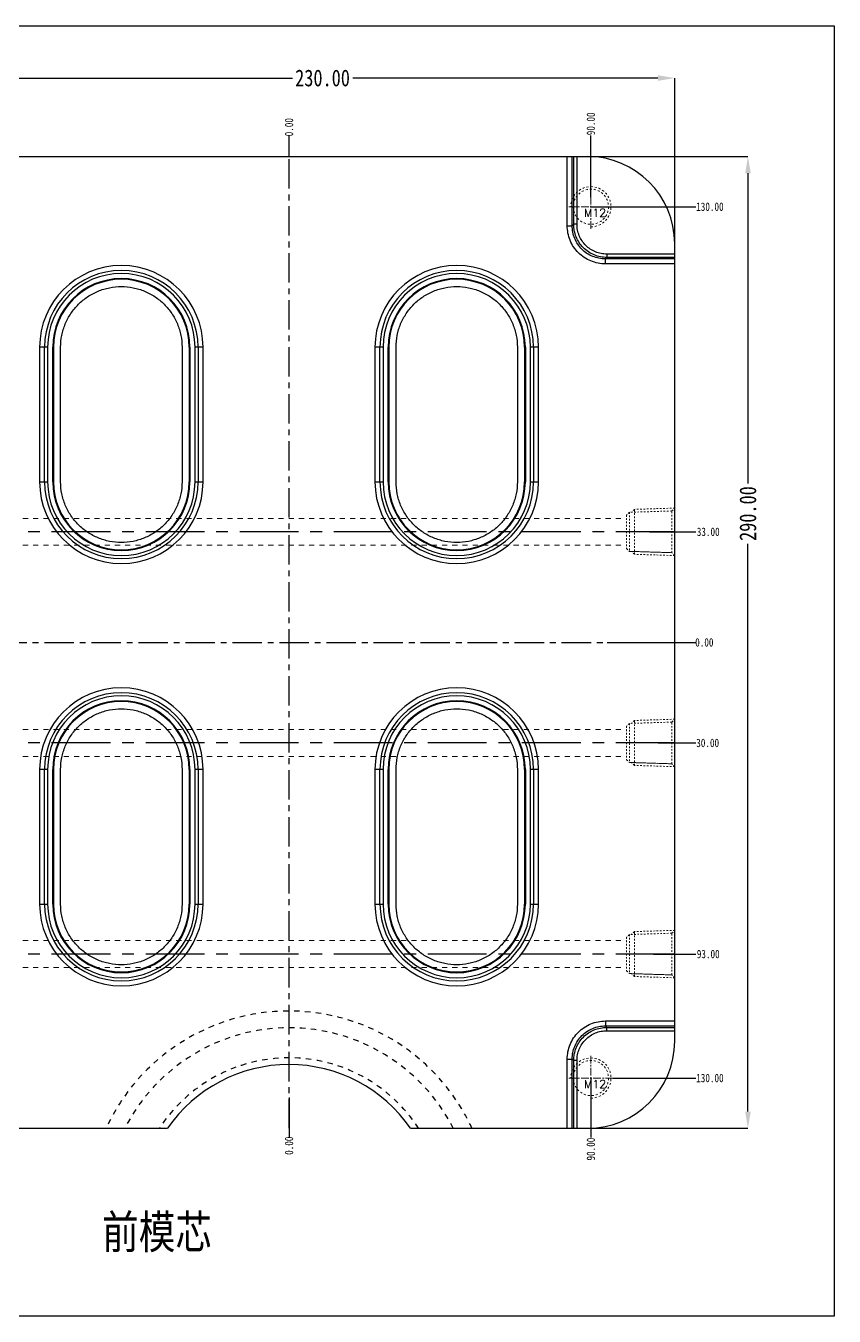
# Model space of a CAD drawing. Header units: millimetres. Extents: x 780 to 4384, y -938 to 1268.
# Drawn here: x 2472 to 2713, y -202.5 to 182.5 of the extents above; entities that cross this region are included whole.
import ezdxf

# ---------------------------------------------------------------- set-up
doc = ezdxf.new("R2010")
doc.units = ezdxf.units.MM
doc.header["$LTSCALE"] = 16.335
doc.header["$PDMODE"] = 3
doc.header["$PDSIZE"] = 0.3125
doc.linetypes.add('CENTER', pattern=[0.6, 0.375, -0.075, 0.075, -0.075])
doc.linetypes.add('HIDDEN', pattern=[0.2, 0.1, -0.1])
doc.layers.get('0').update_dxf_attribs({"linetype": 'CONTINUOUS'})
doc.layers.get('Defpoints').update_dxf_attribs({"linetype": 'CONTINUOUS'})
for name, color, linetype, lineweight in [('cool', 153, 'HIDDEN', 9), ('dim', 82, 'CONTINUOUS', 9), ('screw', 33, 'CONTINUOUS', 13)]:
    doc.layers.add(name, color=color, linetype=linetype, lineweight=lineweight)
doc.layers.add('DEFAULT_2', color=8, linetype='HIDDEN')
doc.styles.get("Standard").update_dxf_attribs({"font": 'txt', "width": 0.8})
doc.styles.add('TXT', font='txt.shx', dxfattribs={"bigfont": 'gbcbig.shx'})
doc.dimstyles.get("Standard").update_dxf_attribs({"dimtxt": 0.15625, "dimasz": 0.1875, "dimexe": 0.125, "dimexo": 0.0625, "dimtad": 0, "dimtih": 1, "dimtoh": 1, "dimdsep": 46, "dimtxsty": 'Standard', "dimcen": 0.09, "dimadec": 0, "dimazin": 0, "dimtp": 0.01, "dimtm": 0.01, "dimtfac": 1, "dimtofl": 0, "dimtmove": 0, "dimatfit": 3, "dimfxl": 0, "dimtolj": 1, "dimarcsym": 0})

# ---------------------------------------------------------------- blocks, each defined once
blk = doc.blocks.new('screw_m12_g')
at = {"layer": 'screw', "color": 1, "linetype": 'CENTER', "ltscale": 0.373186}
for p, q in [((0, -6.6), (0, 6.6)), ((-6.6, 0), (6.6, 0))]:
    blk.add_line(p, q, dxfattribs=at)
at = {"layer": 'screw', "linetype": 'HIDDEN', "ltscale": 0.373186}
blk.add_circle((0, 0), 5.25, dxfattribs=at)
at = {"layer": 'screw', "color": 92, "linetype": 'HIDDEN', "ltscale": 0.373186}
blk.add_arc((0, 0), 6, 270, 180, dxfattribs=at)
at = {"layer": 'screw', "color": 6, "style": 'TXT'}
blk.add_text('M12', height=2.4, dxfattribs=at).set_placement((-2.04, -3))
blk = doc.blocks.new('cool_jt_f12')
at = {"layer": 'cool', "ltscale": 0.3}
for p, q in [((0, 7.0785), (0.856, 6.2225)), ((0, 7.0785), (12, 6.7035)), ((0.856, 6.2225), (0.856, -6.2225)), ((13.5, 5.827375), (0.856, 6.2225)), ((0.856, 6.2225), (13.5, 5.827375)), ((12, 6.7035), (12.856, 5.8475)), ((12, 6.7035), (12, -6.7035)), ((14.327375, 5), (13.5, 5.827375)), ((13.5, -5.827375), (13.5, 5.827375)), ((14.327375, -5), (14.327375, 5)), ((0.856, -6.2225), (0, -7.0785)), ((0, -7.0785), (12, -6.7035)), ((0.856, -6.2225), (13.5, -5.827375)), ((12, -6.7035), (12.856, -5.8475)), ((13.5, -5.827375), (14.327375, -5))]:
    blk.add_line(p, q, dxfattribs=at)
blk = doc.blocks.new('*D160')
at = {"layer": 'Defpoints', "color": 0}
for p in [(2550.5, -1.46), (2645.38, -1.46), (2671.83, -1.46)]:
    blk.add_point(p, dxfattribs=at)
at = {"layer": 'dim', "color": 4, "lineweight": -2}
blk.add_line((2645.38, -1.46), (2671.83, -1.46), dxfattribs=at)
at = {"layer": 'dim', "color": 6, "insert": (2674.33, -1.46), "char_height": 2.5, "attachment_point": 5}
blk.add_mtext('\\A1;0.00', dxfattribs=at)
blk = doc.blocks.new('*D161')
at = {"layer": 'Defpoints', "color": 0}
for p in [(2658, 31.54), (2671.83, 31.54), (2550.5, -1.46)]:
    blk.add_point(p, dxfattribs=at)
at = {"layer": 'dim', "color": 4, "lineweight": -2}
blk.add_line((2658, 31.54), (2671.83, 31.54), dxfattribs=at)
at = {"layer": 'dim', "color": 6, "insert": (2675.5, 31.54), "char_height": 2.5, "attachment_point": 5}
blk.add_mtext('\\A1;33.00', dxfattribs=at)
blk = doc.blocks.new('*D162')
at = {"layer": 'Defpoints', "color": 0}
for p in [(2640.5, 128.54), (2671.83, 128.54), (2550.5, -1.46)]:
    blk.add_point(p, dxfattribs=at)
at = {"layer": 'dim', "color": 4, "lineweight": -2}
blk.add_line((2640.5, 128.54), (2671.83, 128.54), dxfattribs=at)
at = {"layer": 'dim', "color": 6, "insert": (2676, 128.54), "char_height": 2.5, "attachment_point": 5}
blk.add_mtext('\\A1;130.00', dxfattribs=at)
blk = doc.blocks.new('*D163')
at = {"layer": 'Defpoints', "color": 0}
for p in [(2550.5, -1.46), (2660.59, -31.46), (2671.83, -31.46)]:
    blk.add_point(p, dxfattribs=at)
at = {"layer": 'dim', "color": 4, "lineweight": -2}
blk.add_line((2660.59, -31.46), (2671.83, -31.46), dxfattribs=at)
at = {"layer": 'dim', "color": 6, "insert": (2675.33, -31.46), "char_height": 2.5, "attachment_point": 5}
blk.add_mtext('\\A1;30.00', dxfattribs=at)
blk = doc.blocks.new('*D164')
at = {"layer": 'Defpoints', "color": 0}
for p in [(2550.5, -1.46), (2659.15, -94.46), (2671.83, -94.46)]:
    blk.add_point(p, dxfattribs=at)
at = {"layer": 'dim', "color": 4, "lineweight": -2}
blk.add_line((2659.15, -94.46), (2671.83, -94.46), dxfattribs=at)
at = {"layer": 'dim', "color": 6, "insert": (2675.5, -94.46), "char_height": 2.5, "attachment_point": 5}
blk.add_mtext('\\A1;93.00', dxfattribs=at)
blk = doc.blocks.new('*D165')
at = {"layer": 'Defpoints', "color": 0}
for p in [(2550.5, -1.46), (2647.1, -131.46), (2671.83, -131.46)]:
    blk.add_point(p, dxfattribs=at)
at = {"layer": 'dim', "color": 4, "lineweight": -2}
blk.add_line((2647.1, -131.46), (2671.83, -131.46), dxfattribs=at)
at = {"layer": 'dim', "color": 6, "insert": (2676, -131.46), "char_height": 2.5, "attachment_point": 5}
blk.add_mtext('\\A1;130.00', dxfattribs=at)
blk = doc.blocks.new('*D166')
at = {"layer": 'Defpoints', "color": 0}
for p in [(2550.5, -1.46), (2550.5, -137.24), (2550.5, -149.15)]:
    blk.add_point(p, dxfattribs=at)
at = {"layer": 'dim', "color": 4, "lineweight": -2}
blk.add_line((2550.5, -137.24), (2550.5, -149.15), dxfattribs=at)
at = {"layer": 'dim', "color": 6, "insert": (2550.5, -151.65), "char_height": 2.5, "attachment_point": 5, "rotation": 90}
blk.add_mtext('\\A1;0.00', dxfattribs=at)
blk = doc.blocks.new('*D167')
at = {"layer": 'Defpoints', "color": 0}
for p in [(2550.5, -1.46), (2640.5, -131.46), (2640.5, -149.15)]:
    blk.add_point(p, dxfattribs=at)
at = {"layer": 'dim', "color": 4, "lineweight": -2}
blk.add_line((2640.5, -131.46), (2640.5, -149.15), dxfattribs=at)
at = {"layer": 'dim', "color": 6, "insert": (2640.5, -152.65), "char_height": 2.5, "attachment_point": 5, "rotation": 90}
blk.add_mtext('\\A1;90.00', dxfattribs=at)
blk = doc.blocks.new('*D168')
at = {"layer": 'Defpoints', "color": 0}
for p in [(2550.5, 149.79), (2550.5, 143.54), (2550.5, -1.46)]:
    blk.add_point(p, dxfattribs=at)
at = {"layer": 'dim', "color": 4, "lineweight": -2}
blk.add_line((2550.5, 143.54), (2550.5, 149.79), dxfattribs=at)
at = {"layer": 'dim', "color": 6, "insert": (2550.5, 152.29), "char_height": 2.5, "attachment_point": 5, "rotation": 90}
blk.add_mtext('\\A1;0.00', dxfattribs=at)
blk = doc.blocks.new('*D169')
at = {"layer": 'Defpoints', "color": 0}
for p in [(2640.5, 149.79), (2640.5, 131.36), (2550.5, -1.46)]:
    blk.add_point(p, dxfattribs=at)
at = {"layer": 'dim', "color": 4, "lineweight": -2}
blk.add_line((2640.5, 131.36), (2640.5, 149.79), dxfattribs=at)
at = {"layer": 'dim', "color": 6, "insert": (2640.5, 153.29), "char_height": 2.5, "attachment_point": 5, "rotation": 90}
blk.add_mtext('\\A1;90.00', dxfattribs=at)
blk = doc.blocks.new('*D170')
at = {"color": 4, "lineweight": -2}
for p, q in [((2435.5, 108.32), (2435.5, 166.95)), ((2440.5, 166.95), (2551.5, 166.95)), ((2660.5, 166.95), (2569.5, 166.95)), ((2665.5, 108.32), (2665.5, 166.95))]:
    blk.add_line(p, q, dxfattribs=at)
at = {"color": 4}
for points in [[(2440.5, 167.79), (2440.5, 166.12), (2435.5, 166.95)], [(2660.5, 167.79), (2660.5, 166.12), (2665.5, 166.95)]]:
    blk.add_solid(points, dxfattribs=at)
at = {"layer": 'Defpoints', "color": 0}
for p in [(2435.5, 166.95), (2435.5, 108.32), (2665.5, 108.32)]:
    blk.add_point(p, dxfattribs=at)
at = {"color": 6, "insert": (2560.5, 166.95), "char_height": 5, "attachment_point": 5}
blk.add_mtext('\\A1;230.00', dxfattribs=at)
blk = doc.blocks.new('*D171')
at = {"color": 4, "lineweight": -2}
for p, q in [((2623.47, 143.54), (2687.34, 143.54)), ((2687.34, 138.54), (2687.34, 45.99)), ((2687.34, -141.46), (2687.34, 27.99)), ((2623.47, -146.46), (2687.34, -146.46))]:
    blk.add_line(p, q, dxfattribs=at)
at = {"color": 4}
for points in [[(2686.51, 138.54), (2688.18, 138.54), (2687.34, 143.54)], [(2686.51, -141.46), (2688.18, -141.46), (2687.34, -146.46)]]:
    blk.add_solid(points, dxfattribs=at)
at = {"layer": 'Defpoints', "color": 0}
for p in [(2623.47, 143.54), (2623.47, -146.46), (2687.34, -146.46)]:
    blk.add_point(p, dxfattribs=at)
at = {"color": 6, "insert": (2687.34, 36.99), "char_height": 5, "attachment_point": 5, "rotation": 90}
blk.add_mtext('\\A1;290.00', dxfattribs=at)
blk = doc.blocks.new('*D271')
at = {"layer": 'Defpoints', "color": 0}
for p in [(2429.17, -1.46), (2455.63, -1.46), (2550.5, -1.46)]:
    blk.add_point(p, dxfattribs=at)
at = {"layer": 'dim', "color": 4, "lineweight": -2}
blk.add_line((2455.63, -1.46), (2429.17, -1.46), dxfattribs=at)
at = {"layer": 'dim', "color": 6, "insert": (2426.67, -1.46), "char_height": 2.5, "attachment_point": 5}
blk.add_mtext('\\A1;0.00', dxfattribs=at)
blk = doc.blocks.new('*D272')
at = {"layer": 'Defpoints', "color": 0}
for p in [(2429.17, 31.54), (2443.01, 31.54), (2550.5, -1.46)]:
    blk.add_point(p, dxfattribs=at)
at = {"layer": 'dim', "color": 4, "lineweight": -2}
blk.add_line((2443.01, 31.54), (2429.17, 31.54), dxfattribs=at)
at = {"layer": 'dim', "color": 6, "insert": (2425.51, 31.54), "char_height": 2.5, "attachment_point": 5}
blk.add_mtext('\\A1;33.00', dxfattribs=at)
blk = doc.blocks.new('*D273')
at = {"layer": 'Defpoints', "color": 0}
for p in [(2429.17, 128.54), (2460.5, 128.54), (2550.5, -1.46)]:
    blk.add_point(p, dxfattribs=at)
at = {"layer": 'dim', "color": 4, "lineweight": -2}
blk.add_line((2460.5, 128.54), (2429.17, 128.54), dxfattribs=at)
at = {"layer": 'dim', "color": 6, "insert": (2425.01, 128.54), "char_height": 2.5, "attachment_point": 5}
blk.add_mtext('\\A1;130.00', dxfattribs=at)
blk = doc.blocks.new('*D274')
at = {"layer": 'Defpoints', "color": 0}
for p in [(2550.5, -1.46), (2429.17, -31.46), (2440.42, -31.46)]:
    blk.add_point(p, dxfattribs=at)
at = {"layer": 'dim', "color": 4, "lineweight": -2}
blk.add_line((2440.42, -31.46), (2429.17, -31.46), dxfattribs=at)
at = {"layer": 'dim', "color": 6, "insert": (2425.67, -31.46), "char_height": 2.5, "attachment_point": 5}
blk.add_mtext('\\A1;30.00', dxfattribs=at)
blk = doc.blocks.new('*D275')
at = {"layer": 'Defpoints', "color": 0}
for p in [(2550.5, -1.46), (2429.17, -94.46), (2441.86, -94.46)]:
    blk.add_point(p, dxfattribs=at)
at = {"layer": 'dim', "color": 4, "lineweight": -2}
blk.add_line((2441.86, -94.46), (2429.17, -94.46), dxfattribs=at)
at = {"layer": 'dim', "color": 6, "insert": (2425.51, -94.46), "char_height": 2.5, "attachment_point": 5}
blk.add_mtext('\\A1;93.00', dxfattribs=at)
blk = doc.blocks.new('*D276')
at = {"layer": 'Defpoints', "color": 0}
for p in [(2550.5, -1.46), (2429.17, -131.46), (2453.9, -131.46)]:
    blk.add_point(p, dxfattribs=at)
at = {"layer": 'dim', "color": 4, "lineweight": -2}
blk.add_line((2453.9, -131.46), (2429.17, -131.46), dxfattribs=at)
at = {"layer": 'dim', "color": 6, "insert": (2425.01, -131.46), "char_height": 2.5, "attachment_point": 5}
blk.add_mtext('\\A1;130.00', dxfattribs=at)
blk = doc.blocks.new('*D277')
at = {"layer": 'Defpoints', "color": 0}
for p in [(2550.5, -1.46), (2460.5, -131.46), (2460.5, -149.15)]:
    blk.add_point(p, dxfattribs=at)
at = {"layer": 'dim', "color": 4, "lineweight": -2}
blk.add_line((2460.5, -131.46), (2460.5, -149.15), dxfattribs=at)
at = {"layer": 'dim', "color": 6, "insert": (2460.5, -152.65), "char_height": 2.5, "attachment_point": 5, "rotation": 90}
blk.add_mtext('\\A1;90.00', dxfattribs=at)
blk = doc.blocks.new('*D278')
at = {"layer": 'Defpoints', "color": 0}
for p in [(2460.5, 149.79), (2460.5, 131.36), (2550.5, -1.46)]:
    blk.add_point(p, dxfattribs=at)
at = {"layer": 'dim', "color": 4, "lineweight": -2}
blk.add_line((2460.5, 131.36), (2460.5, 149.79), dxfattribs=at)
at = {"layer": 'dim', "color": 6, "insert": (2460.5, 153.29), "char_height": 2.5, "attachment_point": 5, "rotation": 90}
blk.add_mtext('\\A1;90.00', dxfattribs=at)

msp = doc.modelspace()

# ---------------------------------------------------------------- linework, layer by layer
at = {"color": 7, "linetype": 'Continuous'}
for p, q in [((2461.503, 143.543), (2639.503, 143.543)), ((2633.466, 122.894), (2633.466, 143.543)), ((2634.952, 122.894), (2634.952, 143.543)), ((2635.38, 123.322), (2635.38, 143.543)), ((2636.37, 123.322), (2636.37, 143.543)), ((2635.38, 123.322), (2634.952, 122.894)), ((2636.37, 123.322), (2635.38, 123.322)), ((2633.466, 122.894), (2634.952, 122.894)), ((2665.503, -120.457), (2665.503, 117.543)), ((2645.283, 113.42), (2644.854, 112.991)), ((2644.854, 111.506), (2644.854, 112.991)), ((2665.503, 112.991), (2644.854, 112.991)), ((2645.283, 114.41), (2645.283, 113.42)), ((2665.503, 114.41), (2645.283, 114.41)), ((2665.503, 113.42), (2645.283, 113.42)), ((2665.503, 111.506), (2644.854, 111.506)), ((2476.138, 86.643), (2476.138, 46.443)), ((2478.53, 86.643), (2476.138, 86.643)), ((2477.611, 46.443), (2477.611, 86.643)), ((2478.53, 86.643), (2478.53, 46.443)), ((2480.042, 46.443), (2480.042, 86.643)), ((2480.252, 86.643), (2480.042, 86.643)), ((2480.252, 86.643), (2480.252, 46.443)), ((2482.413, 46.443), (2482.413, 86.643)), ((2518.593, 86.643), (2518.593, 46.443)), ((2520.754, 86.643), (2520.754, 46.443)), ((2520.754, 86.643), (2520.965, 86.643)), ((2520.965, 86.643), (2520.965, 46.443)), ((2522.477, 46.443), (2522.477, 86.643)), ((2524.868, 86.643), (2522.477, 86.643)), ((2523.395, 86.643), (2523.395, 46.443)), ((2524.868, 46.443), (2524.868, 86.643)), ((2576.138, 86.643), (2576.138, 46.443)), ((2578.53, 86.643), (2576.138, 86.643)), ((2577.611, 46.443), (2577.611, 86.643)), ((2578.53, 86.643), (2578.53, 46.443)), ((2580.042, 46.443), (2580.042, 86.643)), ((2580.252, 86.643), (2580.042, 86.643)), ((2580.252, 86.643), (2580.252, 46.443)), ((2582.413, 46.443), (2582.413, 86.643)), ((2618.593, 86.643), (2618.593, 46.443)), ((2620.754, 86.643), (2620.754, 46.443)), ((2620.754, 86.643), (2620.965, 86.643)), ((2620.965, 86.643), (2620.965, 46.443)), ((2622.477, 46.443), (2622.477, 86.643)), ((2624.868, 86.643), (2622.477, 86.643)), ((2623.395, 86.643), (2623.395, 46.443)), ((2624.868, 46.443), (2624.868, 86.643)), ((2476.138, 46.443), (2478.53, 46.443)), ((2480.252, 46.443), (2480.042, 46.443)), ((2520.754, 46.443), (2520.965, 46.443)), ((2522.477, 46.443), (2524.868, 46.443)), ((2576.138, 46.443), (2578.53, 46.443)), ((2580.252, 46.443), (2580.042, 46.443)), ((2620.754, 46.443), (2620.965, 46.443)), ((2622.477, 46.443), (2624.868, 46.443)), ((2476.138, -39.357), (2476.138, -79.557)), ((2478.53, -39.357), (2476.138, -39.357)), ((2477.611, -79.557), (2477.611, -39.357)), ((2478.53, -39.357), (2478.53, -79.557)), ((2480.042, -79.557), (2480.042, -39.357)), ((2480.252, -39.357), (2480.042, -39.357)), ((2480.252, -39.357), (2480.252, -79.557)), ((2482.413, -79.557), (2482.413, -39.357)), ((2518.593, -39.357), (2518.593, -79.557)), ((2520.754, -39.357), (2520.754, -79.557)), ((2520.754, -39.357), (2520.965, -39.357)), ((2520.965, -39.357), (2520.965, -79.557)), ((2522.477, -79.557), (2522.477, -39.357)), ((2524.868, -39.357), (2522.477, -39.357)), ((2523.395, -39.357), (2523.395, -79.557)), ((2524.868, -79.557), (2524.868, -39.357)), ((2578.53, -39.357), (2576.138, -39.357)), ((2576.138, -39.357), (2576.138, -79.557)), ((2577.611, -79.557), (2577.611, -39.357)), ((2578.53, -39.357), (2578.53, -79.557)), ((2580.252, -39.357), (2580.042, -39.357)), ((2580.042, -79.557), (2580.042, -39.357)), ((2580.252, -39.357), (2580.252, -79.557)), ((2582.413, -79.557), (2582.413, -39.357)), ((2618.593, -39.357), (2618.593, -79.557)), ((2620.754, -39.357), (2620.965, -39.357)), ((2620.754, -39.357), (2620.754, -79.557)), ((2620.965, -39.357), (2620.965, -79.557)), ((2624.868, -39.357), (2622.477, -39.357)), ((2622.477, -79.557), (2622.477, -39.357)), ((2623.395, -39.357), (2623.395, -79.557)), ((2624.868, -79.557), (2624.868, -39.357)), ((2476.138, -79.557), (2478.53, -79.557)), ((2480.252, -79.557), (2480.042, -79.557)), ((2520.754, -79.557), (2520.965, -79.557)), ((2522.477, -79.557), (2524.868, -79.557)), ((2576.138, -79.557), (2578.53, -79.557)), ((2580.252, -79.557), (2580.042, -79.557)), ((2620.754, -79.557), (2620.965, -79.557)), ((2622.477, -79.557), (2624.868, -79.557)), ((2644.854, -114.42), (2665.503, -114.42)), ((2644.854, -114.42), (2644.854, -115.906)), ((2644.854, -115.906), (2665.503, -115.906)), ((2645.283, -116.334), (2644.854, -115.906)), ((2645.283, -116.334), (2665.503, -116.334)), ((2645.283, -117.324), (2645.283, -116.334)), ((2645.283, -117.324), (2665.503, -117.324)), ((2633.466, -125.808), (2634.952, -125.808)), ((2633.466, -146.457), (2633.466, -125.808)), ((2635.38, -126.237), (2634.952, -125.808)), ((2634.952, -146.457), (2634.952, -125.808)), ((2636.37, -126.237), (2635.38, -126.237)), ((2635.38, -146.457), (2635.38, -126.237)), ((2636.37, -146.457), (2636.37, -126.237)), ((2461.503, -146.457), (2514.259, -146.457)), ((2586.747, -146.457), (2639.503, -146.457))]:
    msp.add_line(p, q, dxfattribs=at)
at = {"color": 1, "linetype": 'CENTER', "ltscale": 1.430548}
for p, q in [((2550.503, -146.457), (2550.503, 143.543)), ((2435.503, -1.457), (2665.503, -1.457))]:
    msp.add_line(p, q, dxfattribs=at)
msp.add_lwpolyline([(2302.028, 182.542), (2713.047, 182.542), (2713.047, -202.52), (2302.028, -202.52)], close=True)
at = {"color": 7, "linetype": 'Continuous'}
for centre, radius, start, end in [((2639.503, 117.543), 26, 0, 90), ((2500.503, 86.643), 24.365, 0, 180), ((2500.503, 86.643), 22.892, 0, 180), ((2500.503, 86.643), 21.973, 0, 180), ((2600.503, 86.643), 24.365, 0, 180), ((2600.503, 86.643), 22.892, 0, 180), ((2600.503, 86.643), 21.973, 0, 180), ((2500.503, 86.643), 20.461, 0, 180), ((2500.503, 86.643), 20.251, 0, 180), ((2600.503, 86.643), 20.461, 0, 180), ((2600.503, 86.643), 20.251, 0, 180), ((2500.503, 46.443), 24.365, 180, 0), ((2500.503, 46.443), 22.892, 180, 0), ((2500.503, 46.443), 21.973, 180, 0), ((2500.503, 46.443), 20.461, 180, 0), ((2500.503, 46.443), 20.251, 180, 0), ((2600.503, 46.443), 24.365, 180, 0), ((2600.503, 46.443), 22.892, 180, 0), ((2600.503, 46.443), 21.973, 180, 0), ((2600.503, 46.443), 20.461, 180, 0), ((2600.503, 46.443), 20.251, 180, 0), ((2500.503, -39.357), 24.365, 0, 180), ((2600.503, -39.357), 24.365, 0, 180), ((2500.503, -39.357), 22.892, 0, 180), ((2500.503, -39.357), 21.973, 0, 180), ((2500.503, -39.357), 20.461, 0, 180), ((2500.503, -39.357), 20.251, 0, 180), ((2600.503, -39.357), 22.892, 0, 180), ((2600.503, -39.357), 21.973, 0, 180), ((2600.503, -39.357), 20.461, 0, 180), ((2600.503, -39.357), 20.251, 0, 180), ((2500.503, -79.557), 24.365, 180, 0), ((2500.503, -79.557), 22.892, 180, 0), ((2500.503, -79.557), 21.973, 180, 0), ((2500.503, -79.557), 20.461, 180, 0), ((2500.503, -79.557), 20.251, 180, 0), ((2600.503, -79.557), 24.365, 180, 0), ((2600.503, -79.557), 22.892, 180, 0), ((2600.503, -79.557), 21.973, 180, 0), ((2600.503, -79.557), 20.461, 180, 0), ((2600.503, -79.557), 20.251, 180, 0), ((2639.503, -120.457), 26, 270, 0), ((2550.503, -171.457), 44.03, 34.59659, 145.40341)]:
    msp.add_arc(centre, radius, start, end, dxfattribs=at)
for points, knots in [([(2645.283, 113.42), (2644.635, 113.421), (2643.336, 113.549), (2641.465, 114.114), (2639.74, 115.034), (2638.229, 116.274), (2636.991, 117.785), (2636.073, 119.509), (2635.509, 121.378), (2635.381, 122.675), (2635.38, 123.322)], [0, 0, 0, 0, 0.1250891, 0.2501983, 0.3752404, 0.5002489, 0.6252094, 0.7501375, 0.8750523, 1, 1, 1, 1]), ([(2645.283, 114.41), (2644.699, 114.41), (2643.529, 114.523), (2641.843, 115.029), (2640.288, 115.856), (2638.927, 116.971), (2637.812, 118.333), (2636.988, 119.887), (2636.483, 121.571), (2636.37, 122.74), (2636.37, 123.322)], [0, 0, 0, 0, 0.1250949, 0.2502055, 0.3752456, 0.5002499, 0.6252059, 0.7501311, 0.8750468, 1, 1, 1, 1]), ([(2644.854, 111.506), (2644.11, 111.506), (2642.616, 111.65), (2640.462, 112.296), (2638.476, 113.351), (2636.736, 114.776), (2635.311, 116.516), (2634.256, 118.502), (2633.611, 120.656), (2633.466, 122.149), (2633.466, 122.894)], [0, 0, 0, 0, 0.125, 0.2500298, 0.3750251, 0.5000349, 0.6250302, 0.749993, 0.874997, 1, 1, 1, 1]), ([(2644.854, 112.991), (2644.206, 112.99), (2642.905, 113.111), (2641.029, 113.668), (2639.298, 114.583), (2637.782, 115.823), (2636.543, 117.339), (2635.628, 119.069), (2635.072, 120.945), (2634.95, 122.246), (2634.952, 122.894)], [0, 0, 0, 0, 0.1249889, 0.2500168, 0.3750169, 0.5000352, 0.6250389, 0.7500061, 0.8750081, 1, 1, 1, 1]), ([(2482.413, 86.643), (2482.418, 87.825), (2482.648, 90.195), (2483.68, 93.611), (2485.366, 96.758), (2487.629, 99.517), (2490.388, 101.781), (2493.536, 103.464), (2496.951, 104.5), (2500.503, 104.85), (2504.055, 104.5), (2507.471, 103.464), (2510.618, 101.781), (2513.378, 99.517), (2515.641, 96.758), (2517.326, 93.611), (2518.358, 90.195), (2518.588, 87.825), (2518.593, 86.643)], [0, 0, 0, 0, 0.0624841, 0.1249995, 0.1874975, 0.249998, 0.3124988, 0.3749992, 0.4374989, 0.5, 0.5625011, 0.6250008, 0.6875012, 0.750002, 0.8125025, 0.8750005, 0.9375159, 1, 1, 1, 1]), ([(2582.413, 86.643), (2582.418, 87.825), (2582.648, 90.195), (2583.68, 93.611), (2585.366, 96.758), (2587.629, 99.517), (2590.388, 101.781), (2593.536, 103.464), (2596.951, 104.5), (2600.503, 104.85), (2604.055, 104.5), (2607.471, 103.464), (2610.618, 101.781), (2613.378, 99.517), (2615.641, 96.758), (2617.326, 93.611), (2618.358, 90.195), (2618.588, 87.825), (2618.593, 86.643)], [0, 0, 0, 0, 0.0624841, 0.1249995, 0.1874975, 0.249998, 0.3124988, 0.3749992, 0.4374989, 0.5, 0.5625011, 0.6250008, 0.6875012, 0.750002, 0.8125025, 0.8750005, 0.9375159, 1, 1, 1, 1]), ([(2518.593, 46.443), (2518.588, 45.261), (2518.358, 42.891), (2517.326, 39.475), (2515.641, 36.328), (2513.378, 33.569), (2510.618, 31.305), (2507.471, 29.622), (2504.055, 28.586), (2500.503, 28.236), (2496.951, 28.586), (2493.536, 29.622), (2490.388, 31.305), (2487.629, 33.569), (2485.366, 36.328), (2483.68, 39.475), (2482.648, 42.891), (2482.418, 45.261), (2482.413, 46.443)], [0, 0, 0, 0, 0.0624841, 0.1249995, 0.1874975, 0.249998, 0.3124988, 0.3749992, 0.4374989, 0.5, 0.5625011, 0.6250008, 0.6875012, 0.750002, 0.8125025, 0.8750005, 0.9375159, 1, 1, 1, 1]), ([(2618.593, 46.443), (2618.588, 45.261), (2618.358, 42.891), (2617.326, 39.475), (2615.641, 36.328), (2613.378, 33.569), (2610.618, 31.305), (2607.471, 29.622), (2604.055, 28.586), (2600.503, 28.236), (2596.951, 28.586), (2593.536, 29.622), (2590.388, 31.305), (2587.629, 33.569), (2585.366, 36.328), (2583.68, 39.475), (2582.648, 42.891), (2582.418, 45.261), (2582.413, 46.443)], [0, 0, 0, 0, 0.0624841, 0.1249995, 0.1874975, 0.249998, 0.3124988, 0.3749992, 0.4374989, 0.5, 0.5625011, 0.6250008, 0.6875012, 0.750002, 0.8125025, 0.8750005, 0.9375159, 1, 1, 1, 1]), ([(2482.413, -39.357), (2482.418, -38.175), (2482.648, -35.805), (2483.68, -32.389), (2485.366, -29.242), (2487.629, -26.483), (2490.388, -24.219), (2493.536, -22.536), (2496.951, -21.5), (2500.503, -21.15), (2504.055, -21.5), (2507.471, -22.536), (2510.618, -24.219), (2513.378, -26.483), (2515.641, -29.242), (2517.326, -32.389), (2518.358, -35.805), (2518.588, -38.175), (2518.593, -39.357)], [0, 0, 0, 0, 0.0624841, 0.1249995, 0.1874975, 0.249998, 0.3124988, 0.3749992, 0.4374989, 0.5, 0.5625011, 0.6250008, 0.6875012, 0.750002, 0.8125025, 0.8750005, 0.9375159, 1, 1, 1, 1]), ([(2582.413, -39.357), (2582.418, -38.175), (2582.648, -35.805), (2583.68, -32.389), (2585.366, -29.242), (2587.629, -26.483), (2590.388, -24.219), (2593.536, -22.536), (2596.951, -21.5), (2600.503, -21.15), (2604.055, -21.5), (2607.471, -22.536), (2610.618, -24.219), (2613.378, -26.483), (2615.641, -29.242), (2617.326, -32.389), (2618.358, -35.805), (2618.588, -38.175), (2618.593, -39.357)], [0, 0, 0, 0, 0.0624841, 0.1249995, 0.1874975, 0.249998, 0.3124988, 0.3749992, 0.4374989, 0.5, 0.5625011, 0.6250008, 0.6875012, 0.750002, 0.8125025, 0.8750005, 0.9375159, 1, 1, 1, 1]), ([(2518.593, -79.557), (2518.588, -80.739), (2518.358, -83.109), (2517.326, -86.525), (2515.641, -89.672), (2513.378, -92.431), (2510.618, -94.695), (2507.471, -96.378), (2504.055, -97.414), (2500.503, -97.764), (2496.951, -97.414), (2493.536, -96.378), (2490.388, -94.695), (2487.629, -92.431), (2485.366, -89.672), (2483.68, -86.525), (2482.648, -83.109), (2482.418, -80.739), (2482.413, -79.557)], [0, 0, 0, 0, 0.0624841, 0.1249995, 0.1874975, 0.249998, 0.3124988, 0.3749992, 0.4374989, 0.5, 0.5625011, 0.6250008, 0.6875012, 0.750002, 0.8125025, 0.8750005, 0.9375159, 1, 1, 1, 1]), ([(2618.593, -79.557), (2618.588, -80.739), (2618.358, -83.109), (2617.326, -86.525), (2615.641, -89.672), (2613.378, -92.431), (2610.618, -94.695), (2607.471, -96.378), (2604.055, -97.414), (2600.503, -97.764), (2596.951, -97.414), (2593.536, -96.378), (2590.388, -94.695), (2587.629, -92.431), (2585.366, -89.672), (2583.68, -86.525), (2582.648, -83.109), (2582.418, -80.739), (2582.413, -79.557)], [0, 0, 0, 0, 0.0624841, 0.1249995, 0.1874975, 0.249998, 0.3124988, 0.3749992, 0.4374989, 0.5, 0.5625011, 0.6250008, 0.6875012, 0.750002, 0.8125025, 0.8750005, 0.9375159, 1, 1, 1, 1]), ([(2633.466, -125.808), (2633.466, -125.063), (2633.611, -123.57), (2634.256, -121.416), (2635.311, -119.43), (2636.736, -117.69), (2638.476, -116.265), (2640.463, -115.21), (2642.616, -114.565), (2644.11, -114.42), (2644.854, -114.42)], [0, 0, 0, 0, 0.125, 0.2500298, 0.3750251, 0.5000349, 0.6250302, 0.749993, 0.874997, 1, 1, 1, 1]), ([(2634.952, -125.808), (2634.95, -125.16), (2635.072, -123.859), (2635.628, -121.983), (2636.544, -120.252), (2637.783, -118.736), (2639.299, -117.497), (2641.03, -116.582), (2642.906, -116.026), (2644.206, -115.904), (2644.854, -115.906)], [0, 0, 0, 0, 0.1249889, 0.2500168, 0.3750169, 0.5000352, 0.6250389, 0.7500061, 0.8750081, 1, 1, 1, 1]), ([(2635.38, -126.237), (2635.381, -125.589), (2635.51, -124.29), (2636.075, -122.419), (2636.995, -120.694), (2638.234, -119.183), (2639.745, -117.945), (2641.47, -117.027), (2643.339, -116.463), (2644.636, -116.335), (2645.283, -116.334)], [0, 0, 0, 0, 0.1250891, 0.2501983, 0.3752404, 0.5002489, 0.6252094, 0.7501375, 0.8750523, 1, 1, 1, 1]), ([(2636.37, -126.237), (2636.37, -125.653), (2636.483, -124.483), (2636.989, -122.797), (2637.816, -121.242), (2638.932, -119.881), (2640.293, -118.766), (2641.847, -117.942), (2643.532, -117.437), (2644.7, -117.324), (2645.283, -117.324)], [0, 0, 0, 0, 0.1250949, 0.2502055, 0.3752456, 0.5002499, 0.6252059, 0.7501311, 0.8750468, 1, 1, 1, 1])]:
    msp.add_open_spline(points, degree=3, knots=knots, dxfattribs=at)
at = {"layer": 'cool', "ltscale": 0.932966}
for p, q in [((2449.833, 35.543), (2651.173, 35.543)), ((2449.833, 27.543), (2651.173, 27.543)), ((2449.833, -27.457), (2651.173, -27.457)), ((2449.833, -35.457), (2651.173, -35.457)), ((2449.833, -90.457), (2651.173, -90.457)), ((2449.833, -98.457), (2651.173, -98.457))]:
    msp.add_line(p, q, dxfattribs=at)
at = {"layer": 'DEFAULT_2', "color": 1, "linetype": 'CENTER', "ltscale": 2.861096}
for p, q in [((2665.503, 31.543), (2435.503, 31.543)), ((2665.503, -31.457), (2435.503, -31.457)), ((2665.503, -94.457), (2435.503, -94.457))]:
    msp.add_line(p, q, dxfattribs=at)
at = {"layer": 'DEFAULT_2', "color": 8, "linetype": 'HIDDEN'}
for radius, start, end in [(60, 24.62432, 155.37568), (55, 27.03569, 152.96431), (46.03, 32.89657, 147.10344)]:
    msp.add_arc((2550.503, -171.457), radius, start, end, dxfattribs=at)

# ---------------------------------------------------------------- block references
at = {"layer": 'cool', "ltscale": 0.932966}
for p, rotation in [((2665.503, 31.543), 180), ((2665.503, -31.457), 180), ((2665.503, -94.457), 179.9999999999999)]:
    msp.add_blockref('cool_jt_f12', p, dxfattribs=dict(at, rotation=rotation))
at = {"layer": 'screw'}
for p in [(2640.503, 128.543), (2640.503, -131.457)]:
    msp.add_blockref('screw_m12_g', p, dxfattribs=at)

# ---------------------------------------------------------------- texts
at = {"insert": (2494.786, -172.367), "char_height": 10, "width": 80.26667, "attachment_point": 1}
msp.add_mtext('{\\fSimSun|b0|i0|c134|p2;前模芯}', dxfattribs=at)

# ---------------------------------------------------------------- dimensions: what is measured, and where the dimension line sits
dim = msp.add_linear_dim(base=(2435.503, 166.954), p1=(2665.503, 108.32), p2=(2435.503, 108.32), dimstyle='Standard', override={"dimtxt": 5, "dimasz": 5, "dimexe": 0, "dimexo": 0, "dimgap": 0, "dimtih": 0, "dimtoh": 0, "dimzin": 0, "dimcen": 0, "dimclrd": 4, "dimclre": 4, "dimclrt": 6, "dimadec": 2, "dimtp": 0, "dimtm": 0, "dimtzin": 0})
dim.commit()
dim.dimension.update_dxf_attribs({"geometry": '*D170', "text_midpoint": (2560.501, 166.954), "dimtype": 160})
dim = msp.add_linear_dim(base=(2687.345, -146.457), p1=(2623.472, 143.543), p2=(2623.472, -146.457), angle=90, dimstyle='Standard', override={"dimtxt": 5, "dimasz": 5, "dimexe": 0, "dimexo": 0, "dimgap": 0, "dimtih": 0, "dimtoh": 0, "dimzin": 0, "dimcen": 0, "dimclrd": 4, "dimclre": 4, "dimclrt": 6, "dimadec": 2, "dimtp": 0, "dimtm": 0, "dimtzin": 0})
dim.commit()
dim.dimension.update_dxf_attribs({"geometry": '*D171', "text_midpoint": (2687.345, 36.993), "dimtype": 160})
at = {"layer": 'dim'}
for feature_location, offset, dtype, origin, picture, middle in [((2460.503, 131.363), (0, 18.429), 1, (2550.503, -1.457), '*D278', (2460.503, 153.293)), ((2550.503156935, 143.542881288), (0, 6.249955367), 1, (2550.503156935, -1.457118712), '*D168', (2550.503156935, 152.292836655)), ((2640.503, 131.363), (0, 18.429), 1, (2550.503, -1.457), '*D169', (2640.503, 153.293)), ((2460.503, 128.543), (-31.329, 0), 0, (2550.503, -1.457), '*D273', (2425.007, 128.543)), ((2640.503, 128.543), (31.329, 0), 0, (2550.503, -1.457), '*D162', (2675.999, 128.543)), ((2443.011, 31.543), (-13.837, 0), 0, (2550.503, -1.457), '*D272', (2425.507, 31.543)), ((2657.995, 31.543), (13.837, 0), 0, (2550.503, -1.457), '*D161', (2675.499, 31.543)), ((2455.6271224, -1.4571189), (-26.4533188, 0), 0, (2550.5031569, -1.4571187), '*D271', (2426.6738036, -1.4571189)), ((2645.3791915, -1.4571189), (26.4533188, 0), 0, (2550.5031569, -1.4571187), '*D160', (2674.3325103, -1.4571189)), ((2453.903, -131.457), (-24.729, 0), 0, (2550.503, -1.457), '*D276', (2425.007, -131.457)), ((2441.859, -94.457), (-12.686, 0), 0, (2550.503, -1.457), '*D275', (2425.507, -94.457)), ((2440.416, -31.457), (-11.242, 0), 0, (2550.503, -1.457), '*D274', (2425.674, -31.457)), ((2460.503, -131.457), (0, -17.693), 1, (2550.503, -1.457), '*D277', (2460.503, -152.65)), ((2550.503156935, -137.244666468), (0, -11.905243542), 1, (2550.503156935, -1.457118712), '*D166', (2550.503156935, -151.64991001)), ((2660.59, -31.457), (11.242, 0), 0, (2550.503, -1.457), '*D163', (2675.333, -31.457)), ((2659.147, -94.457), (12.686, 0), 0, (2550.503, -1.457), '*D164', (2675.499, -94.457)), ((2647.103, -131.457), (24.729, 0), 0, (2550.503, -1.457), '*D165', (2675.999, -131.457)), ((2640.503, -131.457), (0, -17.693), 1, (2550.503, -1.457), '*D167', (2640.503, -152.65))]:
    dim = msp.add_ordinate_dim(feature_location=feature_location, offset=offset, dtype=dtype, origin=origin, dimstyle='Standard', override={"dimtxt": 2.5, "dimasz": 2, "dimexe": 0, "dimexo": 0, "dimgap": 0, "dimtih": 0, "dimtoh": 0, "dimzin": 0, "dimcen": 0, "dimclrd": 4, "dimclre": 4, "dimclrt": 6, "dimadec": 2, "dimtp": 0, "dimtm": 0, "dimtzin": 0}, dxfattribs=at)
    dim.commit()
    dim.dimension.update_dxf_attribs({"geometry": picture, "text_midpoint": middle})

doc.saveas('drawing.dxf')
